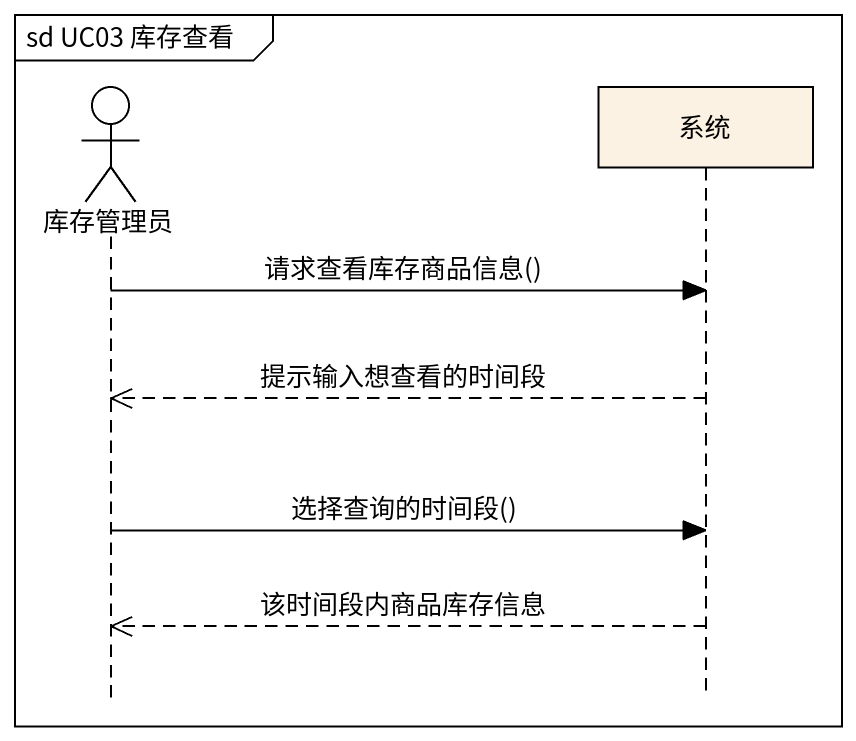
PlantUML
@startuml
mainframe sd UC03 库存查看
hide footbox
actor 库存管理员
participant 系统

库存管理员 -> 系统 : 请求查看库存商品信息()
系统 -->> 库存管理员 : 提示输入想查看的时间段
库存管理员 -> 系统 : 选择查询的时间段()
系统 -->> 库存管理员 : 该时间段内商品库存信息
@enduml
